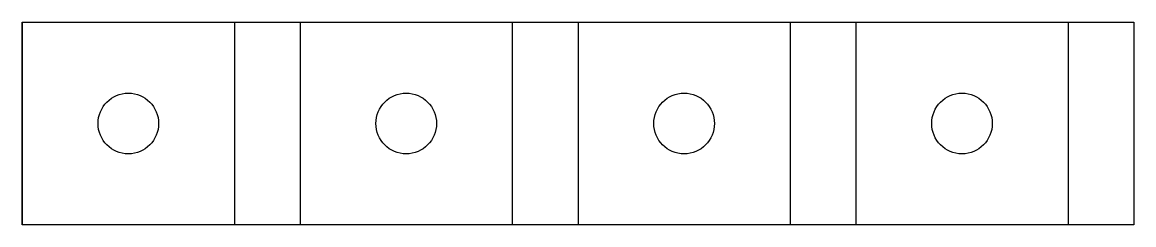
# Model space of a CAD drawing. Header units: millimetres. Extents: x 0 to 110, y 0 to 20.
import ezdxf

# ---------------------------------------------------------------- set-up
doc = ezdxf.new("R2010")
doc.units = ezdxf.units.MM

# ---------------------------------------------------------------- blocks, each defined once
blk = doc.blocks.new('s202')
at = {"color": 1}
for p, q in [((4740.15, 11780.21), (4740.15, 11760.21)), ((4761.15, 11780.21), (4761.15, 11760.21)), ((4767.65, 11780.21), (4767.65, 11760.21)), ((4788.65, 11780.21), (4788.65, 11760.21)), ((4795.15, 11780.21), (4795.15, 11760.21)), ((4816.15, 11780.21), (4816.15, 11760.21)), ((4822.65, 11780.21), (4822.65, 11760.21)), ((4843.65, 11780.21), (4843.65, 11760.21))]:
    blk.add_line(p, q, dxfattribs=at)
blk.add_lwpolyline([(4740.15, 11780.21), (4850.15, 11780.21), (4850.15, 11760.21), (4740.15, 11760.21)], close=True, dxfattribs=at)
for centre in [(4750.65, 11770.21), (4778.15, 11770.21), (4805.65, 11770.21), (4833.15, 11770.21)]:
    blk.add_circle(centre, 3, dxfattribs=at)

msp = doc.modelspace()

# ---------------------------------------------------------------- block references
msp.add_blockref('s202', (-4740.15, -11760.21))

doc.saveas('drawing.dxf')
